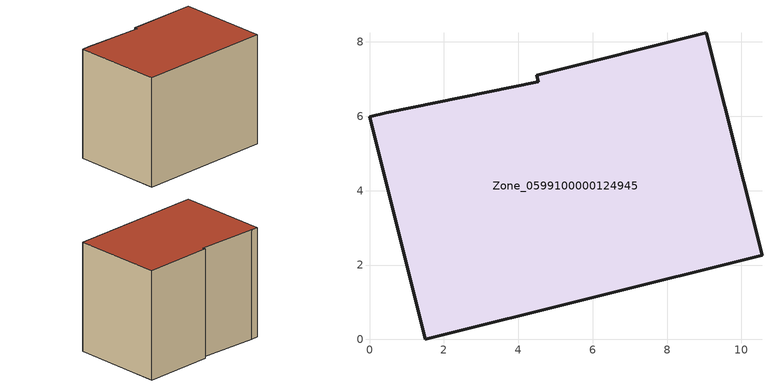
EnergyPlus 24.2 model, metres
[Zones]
Zone_0599100000124945
 floor ground (C_G): 0.45,6.09 4.54,6.93 4.49,7.11 9.06,8.25 10.55,2.27 1.49,0 0,5.98 z0
 wall outside (C_F): 10.55,2.27 9.06,8.25 4.49,7.11 4.54,6.93 0.45,6.09 0,5.98 1.49,0 10.55,2.27 z0:7.54
 roof outside (C_R): 4.54,6.93 0.45,6.09 0,5.98 1.49,0 10.55,2.27 9.06,8.25 4.49,7.11 z7.54
[BUILDING]
Pand.0599100000124945: North Axis=0; Terrain=City; Loads Convergence Tolerance Value=0.04; Temperature Convergence Tolerance Value=0.4; Solar Distribution=FullExterior; Maximum Number of Warmup Days=25; Minimum Number of Warmup Days=1
[Site:Location]
Rotterdam.The.Hague.AP_ZH_NLD Design_Conditions: Latitude=51.96; Longitude=4.45; Time Zone=1; Elevation=-4.5
[SITE:GROUNDTEMPERATURE:BUILDINGSURFACE]
18, 18, 18, 18, 18, 18, 18, 18, 18, 18, 18, 18
[MATERIAL] Thermal Absorptance=0.9; Solar Absorptance=0.7; Visible Absorptance=0.7
Name | Roughness | Thickness | Conductivity | Density | Specific Heat
G.TC.1965-1974 | MediumSmooth | 0.15 | 0.882353 | 540 | 1210
F.TC.1965-1974 | Rough | 0.3 | 0.697674 | 1920 | 840
R.TC.1965-1974 | MediumRough | 0.2 | 0.232558 | 1500 | 1000
[CONSTRUCTION]
C_G: G.TC.1965-1974
C_F: F.TC.1965-1974
C_R: R.TC.1965-1974
[ZONE]
Zone_0599100000124945: Type=1; Multiplier=1; Ceiling Height=Autocalculate; Volume=Autocalculate; Floor Area=autocalculate; Part of Total Floor Area=Yes
[ZONEINFILTRATION:DESIGNFLOWRATE]
Infil_Zone_0599100000124945: Zone or ZoneList or Space or SpaceList=Zone_0599100000124945; Schedule=AlwaysOn; Design Flow Rate Calculation Method=Flow/Area; Flow Rate per Floor Area=0.003; Constant Term Coefficient=1; Temperature Term Coefficient=0; Velocity Term Coefficient=0; Velocity Squared Term Coefficient=0
[HVACTEMPLATE:ZONE:IDEALLOADSAIRSYSTEM]
Zone_0599100000124945: Maximum Heating Supply Air Temperature=50; Minimum Cooling Supply Air Temperature=13; Maximum Heating Supply Air Humidity Ratio=0.0156; Minimum Cooling Supply Air Humidity Ratio=0.0077; Heating Limit=NoLimit; Cooling Limit=NoLimit; Dehumidification Control Type=ConstantSensibleHeatRatio; Cooling Sensible Heat Ratio=0.7; Dehumidification Setpoint=60; Humidification Control Type=None; Humidification Setpoint=30; Outdoor Air Method=None; Outdoor Air Flow Rate per Person=0.00944; Outdoor Air Flow Rate per Zone Floor Area=0; Outdoor Air Flow Rate per Zone=0; Demand Controlled Ventilation Type=None; Outdoor Air Economizer Type=NoEconomizer; Heat Recovery Type=None; Sensible Heat Recovery Effectiveness=0.7; Latent Heat Recovery Effectiveness=0.65
[ZONECONTROL:THERMOSTAT]
ThermostatControl_Zone_0599100000124945: Zone or ZoneList=Zone_0599100000124945; Control Type Schedule=DualSetpointControlType; Control 1=Thermostat_Zone_0599100000124945; Temperature Difference Between Cutout And Setpoint=0
[THERMOSTATSETPOINT:DUALSETPOINT]
Thermostat_Zone_0599100000124945: Heating Setpoint Temperature Schedule=HeatingSetpoint_Zone_0599100000124945; Cooling Setpoint Temperature Schedule=CoolingSetpoint_Zone_0599100000124945
[SCHEDULE:COMPACT]
HeatingSetpoint_Zone_0599100000124945: Through: 12/31, For: AllDays, Until: 24:00, 21
CoolingSetpoint_Zone_0599100000124945: Through: 12/31, For: AllDays, Until: 24:00, 24
DualSetpointControlType: Through: 12/31, For: AllDays, Until: 24:00, 4
AlwaysOn: Through: 12/31, For: AllDays, Until: 24:00, 1
